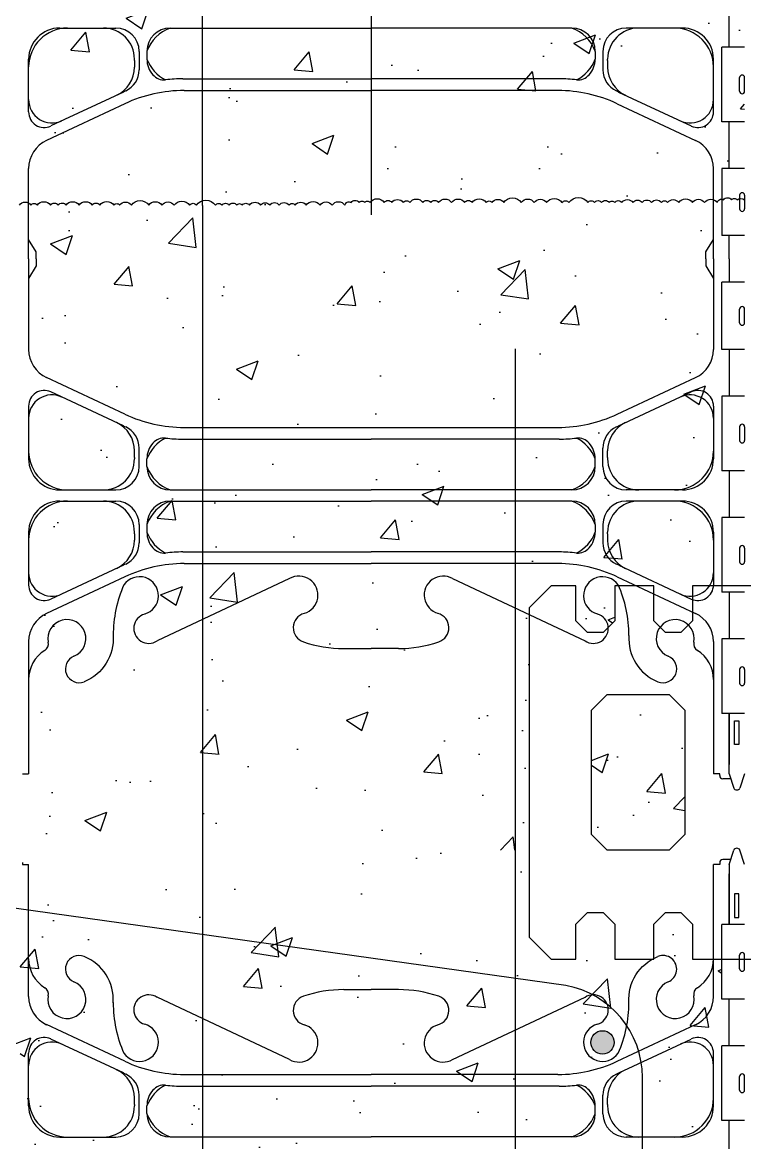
# Model space of a CAD drawing. Header units: inches. Extents: x 95 to 199, y -75 to 14.
# Drawn here: x 167.09 to 178.69, y -28.54 to -10.54 of the extents above; entities that cross this region are included whole.
import ezdxf

# ---------------------------------------------------------------- set-up
doc = ezdxf.new("R2010")
doc.units = ezdxf.units.IN
doc.header["$LTSCALE"] = 0.5
doc.header["$MEASUREMENT"] = 0
for name, color, linetype in [('HATCH', 12, 'Continuous'), ('line25', 2, 'Continuous'), ('LINE3', 3, 'Continuous'), ('Web_Edge', 9, 'Continuous')]:
    doc.layers.add(name, color=color, linetype=linetype)
pattern_1 = [(50, (16.4814, -17.3), (3.5863, -0.31376), [0.375, -4.125]), (355, (16.4814, -17.3), (-0.69376, 3.76096), [0.3, -3.3]), (100.4514, (16.7803, -17.326), (2.89255, 3.4472), [0.3187, -3.50571]), (46.1842, (16.4814, -16.3), (5.3362, -0.8276), [0.5625, -6.1875]), (96.6356, (16.926, -16.369), (4.67331, 4.87059), [0.47805, -5.25856]), (351.1842, (16.4814, -16.3), (4.67331, 4.8706), [0.45, -4.95]), (21, (16.9814, -16.55), (2.984535, -2.013094), [0.375, -4.125]), (326, (16.9814, -16.55), (1.21658, 3.62575), [0.3, -3.3]), (71.4514, (17.23, -16.7176), (4.20111, 1.61265), [0.3187, -3.50571]), (37.5, (16.4814, -17.2999), (0.060799, 1.664469), [0, -3.26, 0, -3.35, 0, -3.3125]), (7.5, (16.4814, -17.2999), (1.315348, 1.972059), [0, -1.91, 0, -3.185, 0, -1.2625]), (327.5, (15.3664, -17.2999), (2.669112, -0.112774), [0, -1.25, 0, -3.9, 0, -5.175]), (317.5, (14.8664, -17.2999), (2.91593, 0.500525), [0, -1.625, 0, -2.59, 0, -3.675])]
pattern_2 = [(50, (18.7835, -10.7414), (3.5863, -0.31376), [0.375, -4.125]), (355, (18.7835, -10.7414), (-0.69376, 3.76096), [0.3, -3.3]), (100.4514, (19.0824, -10.7676), (2.89255, 3.4472), [0.3187, -3.50571]), (46.1842, (18.7835, -9.7414), (5.3362, -0.8276), [0.5625, -6.1875]), (96.6356, (19.228, -9.8104), (4.67331, 4.87059), [0.47805, -5.25856]), (351.1842, (18.7835, -9.7414), (4.67331, 4.8706), [0.45, -4.95]), (21, (19.2835, -9.9914), (2.984535, -2.013094), [0.375, -4.125]), (326, (19.2835, -9.9914), (1.21658, 3.62575), [0.3, -3.3]), (71.4514, (19.5322, -10.1592), (4.20111, 1.61265), [0.3187, -3.50571]), (37.5, (18.7835, -10.7414), (0.060799, 1.664469), [0, -3.26, 0, -3.35, 0, -3.3125]), (7.5, (18.7835, -10.7414), (1.315348, 1.972059), [0, -1.91, 0, -3.185, 0, -1.2625]), (327.5, (17.6685, -10.7414), (2.669112, -0.112774), [0, -1.25, 0, -3.9, 0, -5.175]), (317.5, (17.1685, -10.7414), (2.91593, 0.500525), [0, -1.625, 0, -2.59, 0, -3.675])]

msp = doc.modelspace()

# ---------------------------------------------------------------- hatches: boundary and pattern name
at = {"layer": 'HATCH'}
h = msp.add_hatch(dxfattribs=at)
h.set_pattern_fill('AR-CONC', color=256, scale=0.5, style=0)
edge = h.paths.add_edge_path()
edge.add_line((178.688, 12.662), (171.614, 12.662))
edge.add_line((171.614, 12.662), (170.614, 11.662))
edge.add_line((170.614, 11.662), (170.614, 12.662))
edge.add_line((170.614, 12.662), (170.614, 13.662))
edge.add_line((170.614, 13.662), (169.614, 12.662))
edge.add_line((169.614, 12.662), (166.688, 12.662))
edge.add_line((166.688, 12.662), (166.688, -5.338))
edge.add_line((166.688, -5.338), (166.688, -13.472))
edge.add_spline(control_points=[(166.688, -13.472), (166.813, -13.537), (167.011, -13.638), (167.268, -13.352), (167.62, -13.646), (167.988, -13.374), (168.241, -13.646), (168.5, -13.452), (168.748, -13.663), (168.947, -13.523), (169.129, -13.507), (169.218, -13.63), (169.356, -13.668), (169.459, -13.543), (169.587, -13.494), (169.705, -13.458), (169.766, -13.482), (169.8, -13.525), (169.816, -13.58), (169.887, -13.606), (169.983, -13.63), (170.133, -13.638), (170.256, -13.563), (170.365, -13.555), (170.434, -13.543), (170.515, -13.559), (170.611, -13.605), (170.696, -13.643), (170.787, -13.649), (170.821, -13.558), (170.924, -13.541), (170.991, -13.48), (171.071, -13.488), (171.161, -13.485), (171.265, -13.489), (171.346, -13.527), (171.463, -13.59), (171.628, -13.604), (171.781, -13.536), (171.913, -13.461), (172.05, -13.443), (172.174, -13.437), (172.264, -13.464), (172.316, -13.55), (172.424, -13.616), (172.549, -13.661), (172.645, -13.633), (172.688, -13.621)], knot_values=[0, 0, 0, 0, 0.36882, 0.580962, 0.956064, 1.413946, 1.635694, 1.852394, 2.204033, 2.360582, 2.542219, 2.677797, 2.79395, 2.907785, 3.117226, 3.20968, 3.262351, 3.303115, 3.370216, 3.421138, 3.515057, 3.674522, 3.85319, 3.927977, 3.999794, 4.060692, 4.173001, 4.317056, 4.339836, 4.436406, 4.53825, 4.640095, 4.685656, 4.773056, 4.912503, 4.988734, 5.039656, 5.313971, 5.43662, 5.538465, 5.77077, 5.839112, 5.911139, 6.039898, 6.121993, 6.287819, 6.41746, 6.41746, 6.41746, 6.41746], degree=3, periodic=0)
edge.add_spline(control_points=[(172.688, -13.621), (172.73, -13.633), (172.827, -13.661), (172.952, -13.616), (173.06, -13.55), (173.111, -13.464), (173.201, -13.437), (173.325, -13.443), (173.462, -13.461), (173.595, -13.536), (173.748, -13.604), (173.912, -13.59), (174.03, -13.527), (174.111, -13.489), (174.215, -13.485), (174.304, -13.488), (174.385, -13.48), (174.452, -13.541), (174.555, -13.558), (174.588, -13.649), (174.648, -13.645), (174.672, -13.64), (174.688, -13.635)], knot_values=[4.266465, 4.266465, 4.266465, 4.266465, 4.396107, 4.561933, 4.644027, 4.772786, 4.844813, 4.913156, 5.14546, 5.247305, 5.369955, 5.644269, 5.695191, 5.771422, 5.91087, 5.998269, 6.043831, 6.145675, 6.24752, 6.344089, 6.36687, 6.41746, 6.41746, 6.41746, 6.41746], degree=3, periodic=0)
edge.add_spline(control_points=[(174.688, -13.635), (174.704, -13.64), (174.728, -13.645), (174.787, -13.649), (174.821, -13.558), (174.924, -13.541), (174.991, -13.48), (175.071, -13.488), (175.161, -13.485), (175.265, -13.489), (175.346, -13.527), (175.463, -13.59), (175.628, -13.604), (175.781, -13.536), (175.913, -13.461), (176.05, -13.443), (176.174, -13.437), (176.264, -13.464), (176.316, -13.55), (176.424, -13.616), (176.549, -13.661), (176.645, -13.633), (176.688, -13.621)], knot_values=[4.266465, 4.266465, 4.266465, 4.266465, 4.317056, 4.339836, 4.436406, 4.53825, 4.640095, 4.685656, 4.773056, 4.912503, 4.988734, 5.039656, 5.313971, 5.43662, 5.538465, 5.77077, 5.839112, 5.911139, 6.039898, 6.121993, 6.287819, 6.41746, 6.41746, 6.41746, 6.41746], degree=3, periodic=0)
edge.add_spline(control_points=[(176.688, -13.621), (176.73, -13.633), (176.827, -13.661), (176.952, -13.616), (177.06, -13.55), (177.111, -13.464), (177.201, -13.437), (177.325, -13.443), (177.462, -13.461), (177.595, -13.536), (177.748, -13.604), (177.912, -13.59), (178.03, -13.527), (178.111, -13.489), (178.215, -13.485), (178.304, -13.488), (178.385, -13.48), (178.452, -13.541), (178.555, -13.558), (178.588, -13.649), (178.648, -13.645), (178.672, -13.64), (178.688, -13.635)], knot_values=[4.266465, 4.266465, 4.266465, 4.266465, 4.396107, 4.561933, 4.644027, 4.772786, 4.844813, 4.913156, 5.14546, 5.247305, 5.369955, 5.644269, 5.695191, 5.771422, 5.91087, 5.998269, 6.043831, 6.145675, 6.24752, 6.344089, 6.36687, 6.41746, 6.41746, 6.41746, 6.41746], degree=3, periodic=0)
edge.add_line((178.688, -13.635), (178.688, -5.338))
edge.add_line((178.688, -5.338), (178.688, 12.662))
h = msp.add_hatch(dxfattribs=at)
h.set_pattern_fill('AR-CONC', color=256, scale=0.5, style=0)
edge = h.paths.add_edge_path()
edge.add_line((178.323, -26.983), (178.688, -26.983))
edge.add_line((178.688, -26.983), (178.688, -26.233))
edge.add_line((178.688, -26.233), (178.323, -26.233))
edge.add_line((178.323, -26.233), (178.323, -25.588))
edge.add_line((178.323, -25.588), (177.853, -25.588))
edge.add_line((177.853, -25.588), (177.853, -25.025))
edge.add_line((177.853, -25.025), (177.665, -24.838))
edge.add_line((177.665, -24.838), (177.415, -24.838))
edge.add_line((177.415, -24.838), (177.228, -25.025))
edge.add_line((177.228, -25.025), (177.228, -25.588))
edge.add_line((177.228, -25.588), (176.603, -25.588))
edge.add_line((176.603, -25.588), (176.603, -25.025))
edge.add_line((176.603, -25.025), (176.415, -24.838))
edge.add_line((176.415, -24.838), (176.165, -24.838))
edge.add_line((176.165, -24.838), (175.978, -25.025))
edge.add_line((175.978, -25.025), (175.978, -25.588))
edge.add_line((175.978, -25.588), (175.581, -25.588))
edge.add_line((175.581, -25.588), (175.228, -25.234))
edge.add_line((175.228, -25.234), (175.228, -19.941))
edge.add_line((175.228, -19.941), (175.581, -19.588))
edge.add_line((175.581, -19.588), (175.978, -19.588))
edge.add_line((175.978, -19.588), (175.978, -20.15))
edge.add_line((175.978, -20.15), (176.165, -20.338))
edge.add_line((176.165, -20.338), (176.415, -20.338))
edge.add_line((176.415, -20.338), (176.603, -20.15))
edge.add_line((176.603, -20.15), (176.603, -19.588))
edge.add_line((176.603, -19.588), (177.228, -19.588))
edge.add_line((177.228, -19.588), (177.228, -20.15))
edge.add_line((177.228, -20.15), (177.415, -20.338))
edge.add_line((177.415, -20.338), (177.665, -20.338))
edge.add_line((177.665, -20.338), (177.853, -20.15))
edge.add_line((177.853, -20.15), (177.853, -19.588))
edge.add_line((177.853, -19.588), (178.323, -19.588))
edge.add_line((178.323, -19.588), (178.323, -18.493))
edge.add_line((178.323, -18.493), (178.688, -18.493))
edge.add_line((178.688, -18.493), (178.688, -17.743))
edge.add_line((178.688, -17.743), (178.323, -17.743))
edge.add_line((178.323, -17.743), (178.323, -16.543))
edge.add_line((178.323, -16.543), (178.688, -16.543))
edge.add_line((178.688, -16.543), (178.688, -15.793))
edge.add_line((178.688, -15.793), (178.323, -15.793))
edge.add_line((178.323, -15.793), (178.323, -14.713))
edge.add_line((178.323, -14.713), (178.688, -14.713))
edge.add_line((178.688, -14.713), (178.688, -13.963))
edge.add_line((178.688, -13.963), (178.323, -13.963))
edge.add_line((178.323, -13.963), (178.323, -13.486))
edge.add_spline(control_points=[(178.323, -13.486), (178.322, -13.486), (178.291, -13.488), (178.215, -13.485), (178.111, -13.489), (178.03, -13.527), (177.912, -13.59), (177.748, -13.604), (177.595, -13.536), (177.462, -13.461), (177.325, -13.443), (177.201, -13.437), (177.111, -13.464), (177.06, -13.55), (176.952, -13.616), (176.827, -13.661), (176.73, -13.633), (176.688, -13.621)], knot_values=[4.681642, 4.681642, 4.681642, 4.681642, 4.685656, 4.773056, 4.912503, 4.988734, 5.039656, 5.313971, 5.43662, 5.538465, 5.77077, 5.839112, 5.911139, 6.039898, 6.121993, 6.287819, 6.41746, 6.41746, 6.41746, 6.41746], degree=3, periodic=0)
edge.add_spline(control_points=[(176.688, -13.621), (176.645, -13.633), (176.549, -13.661), (176.424, -13.616), (176.316, -13.55), (176.264, -13.464), (176.174, -13.437), (176.05, -13.443), (175.913, -13.461), (175.781, -13.536), (175.628, -13.604), (175.463, -13.59), (175.346, -13.527), (175.265, -13.489), (175.161, -13.485), (175.071, -13.488), (174.991, -13.48), (174.924, -13.541), (174.821, -13.558), (174.787, -13.649), (174.728, -13.645), (174.704, -13.64), (174.688, -13.635)], knot_values=[4.266465, 4.266465, 4.266465, 4.266465, 4.396107, 4.561933, 4.644027, 4.772786, 4.844813, 4.913156, 5.14546, 5.247305, 5.369955, 5.644269, 5.695191, 5.771422, 5.91087, 5.998269, 6.043831, 6.145675, 6.24752, 6.344089, 6.36687, 6.41746, 6.41746, 6.41746, 6.41746], degree=3, periodic=0)
edge.add_spline(control_points=[(174.688, -13.635), (174.672, -13.64), (174.648, -13.645), (174.588, -13.649), (174.555, -13.558), (174.452, -13.541), (174.385, -13.48), (174.304, -13.488), (174.215, -13.485), (174.111, -13.489), (174.03, -13.527), (173.912, -13.59), (173.748, -13.604), (173.595, -13.536), (173.462, -13.461), (173.325, -13.443), (173.201, -13.437), (173.111, -13.464), (173.06, -13.55), (172.952, -13.616), (172.827, -13.661), (172.73, -13.633), (172.688, -13.621)], knot_values=[4.266465, 4.266465, 4.266465, 4.266465, 4.317056, 4.339836, 4.436406, 4.53825, 4.640095, 4.685656, 4.773056, 4.912503, 4.988734, 5.039656, 5.313971, 5.43662, 5.538465, 5.77077, 5.839112, 5.911139, 6.039898, 6.121993, 6.287819, 6.41746, 6.41746, 6.41746, 6.41746], degree=3, periodic=0)
edge.add_spline(control_points=[(172.688, -13.621), (172.645, -13.633), (172.549, -13.661), (172.424, -13.616), (172.316, -13.55), (172.264, -13.464), (172.174, -13.437), (172.05, -13.443), (171.913, -13.461), (171.781, -13.536), (171.628, -13.604), (171.463, -13.59), (171.346, -13.527), (171.265, -13.489), (171.161, -13.485), (171.071, -13.488), (170.991, -13.48), (170.924, -13.541), (170.821, -13.558), (170.787, -13.649), (170.696, -13.643), (170.611, -13.605), (170.515, -13.559), (170.434, -13.543), (170.365, -13.555), (170.256, -13.563), (170.133, -13.638), (169.983, -13.63), (169.887, -13.606), (169.816, -13.58), (169.8, -13.525), (169.766, -13.482), (169.705, -13.458), (169.587, -13.494), (169.459, -13.543), (169.356, -13.668), (169.218, -13.63), (169.129, -13.507), (168.947, -13.523), (168.748, -13.663), (168.5, -13.452), (168.241, -13.646), (167.988, -13.374), (167.62, -13.646), (167.27, -13.353), (167.113, -13.524), (167.053, -13.552)], knot_values=[0.374882, 0.374882, 0.374882, 0.374882, 0.504524, 0.67035, 0.752445, 0.881203, 0.953231, 1.021573, 1.253878, 1.355722, 1.478372, 1.752687, 1.803609, 1.87984, 2.019287, 2.106686, 2.152248, 2.254093, 2.355937, 2.452506, 2.475287, 2.619342, 2.731651, 2.792549, 2.864366, 2.939153, 3.11782, 3.277286, 3.371204, 3.422127, 3.489228, 3.529992, 3.582663, 3.675117, 3.884558, 3.998393, 4.114545, 4.250123, 4.43176, 4.58831, 4.939949, 5.156649, 5.378397, 5.836278, 6.211381, 6.41746, 6.41746, 6.41746, 6.41746], degree=3, periodic=0)
edge.add_line((167.053, -13.552), (167.053, -13.963))
edge.add_line((167.053, -13.963), (166.688, -13.963))
edge.add_line((166.688, -13.963), (166.688, -14.713))
edge.add_line((166.688, -14.713), (167.053, -14.713))
edge.add_line((167.053, -14.713), (167.053, -15.793))
edge.add_line((167.053, -15.793), (166.688, -15.793))
edge.add_line((166.688, -15.793), (166.688, -16.543))
edge.add_line((166.688, -16.543), (167.053, -16.543))
edge.add_line((167.053, -16.543), (167.053, -17.743))
edge.add_line((167.053, -17.743), (166.688, -17.743))
edge.add_line((166.688, -17.743), (166.688, -18.493))
edge.add_line((166.688, -18.493), (167.053, -18.493))
edge.add_line((167.053, -18.493), (167.053, -19.693))
edge.add_line((167.053, -19.693), (166.688, -19.693))
edge.add_line((166.688, -19.693), (166.688, -20.443))
edge.add_line((166.688, -20.443), (167.053, -20.443))
edge.add_line((167.053, -20.443), (167.053, -21.643))
edge.add_line((167.053, -21.643), (166.688, -21.643))
edge.add_line((166.688, -21.643), (166.688, -23.338))
edge.add_line((166.688, -23.338), (166.688, -25.033))
edge.add_line((166.688, -25.033), (167.053, -25.033))
edge.add_line((167.053, -25.033), (167.053, -26.233))
edge.add_line((167.053, -26.233), (166.688, -26.233))
edge.add_line((166.688, -26.233), (166.688, -26.983))
edge.add_line((166.688, -26.983), (167.053, -26.983))
edge.add_line((167.053, -26.983), (167.053, -28.183))
edge.add_line((167.053, -28.183), (166.688, -28.183))
edge.add_line((166.688, -28.183), (166.688, -28.933))
edge.add_line((166.688, -28.933), (167.053, -28.933))
edge.add_line((167.053, -28.933), (167.053, -30.133))
edge.add_line((167.053, -30.133), (166.688, -30.133))
edge.add_line((166.688, -30.133), (166.688, -30.883))
edge.add_line((166.688, -30.883), (167.053, -30.883))
edge.add_line((167.053, -30.883), (167.053, -31.963))
edge.add_line((167.053, -31.963), (166.688, -31.963))
edge.add_line((166.688, -31.963), (166.688, -32.713))
edge.add_line((166.688, -32.713), (167.053, -32.713))
edge.add_line((167.053, -32.713), (167.053, -33.793))
edge.add_line((167.053, -33.793), (166.688, -33.793))
edge.add_line((166.688, -33.793), (166.688, -34.543))
edge.add_line((166.688, -34.543), (167.053, -34.543))
edge.add_line((167.053, -34.543), (167.053, -35.743))
edge.add_line((167.053, -35.743), (166.688, -35.743))
edge.add_line((166.688, -35.743), (166.688, -36.493))
edge.add_line((166.688, -36.493), (167.053, -36.493))
edge.add_line((167.053, -36.493), (167.053, -37.693))
edge.add_line((167.053, -37.693), (166.688, -37.693))
edge.add_line((166.688, -37.693), (166.688, -38.088))
edge.add_line((166.688, -38.088), (166.688, -38.443))
edge.add_line((166.688, -38.443), (167.053, -38.443))
edge.add_line((167.053, -38.443), (167.053, -39.643))
edge.add_line((167.053, -39.643), (166.688, -39.643))
edge.add_line((166.688, -39.643), (166.688, -41.338))
edge.add_line((166.688, -41.338), (171.972, -41.338))
edge.add_line((171.972, -41.338), (172.972, -40.338))
edge.add_line((172.972, -40.338), (172.972, -41.338))
edge.add_line((172.972, -41.338), (172.972, -42.338))
edge.add_line((172.972, -42.338), (173.972, -41.338))
edge.add_line((173.972, -41.338), (178.688, -41.338))
edge.add_line((178.688, -41.338), (178.688, -39.643))
edge.add_line((178.688, -39.643), (178.323, -39.643))
edge.add_line((178.323, -39.643), (178.323, -38.443))
edge.add_line((178.323, -38.443), (178.688, -38.443))
edge.add_line((178.688, -38.443), (178.688, -37.693))
edge.add_line((178.688, -37.693), (178.323, -37.693))
edge.add_line((178.323, -37.693), (178.323, -36.493))
edge.add_line((178.323, -36.493), (178.688, -36.493))
edge.add_line((178.688, -36.493), (178.688, -35.743))
edge.add_line((178.688, -35.743), (178.323, -35.743))
edge.add_line((178.323, -35.743), (178.323, -34.543))
edge.add_line((178.323, -34.543), (178.688, -34.543))
edge.add_line((178.688, -34.543), (178.688, -33.793))
edge.add_line((178.688, -33.793), (178.323, -33.793))
edge.add_line((178.323, -33.793), (178.323, -32.713))
edge.add_line((178.323, -32.713), (178.688, -32.713))
edge.add_line((178.688, -32.713), (178.688, -31.963))
edge.add_line((178.688, -31.963), (178.323, -31.963))
edge.add_line((178.323, -31.963), (178.323, -30.883))
edge.add_line((178.323, -30.883), (178.688, -30.883))
edge.add_line((178.688, -30.883), (178.688, -30.133))
edge.add_line((178.688, -30.133), (178.323, -30.133))
edge.add_line((178.323, -30.133), (178.323, -28.933))
edge.add_line((178.323, -28.933), (178.688, -28.933))
edge.add_line((178.688, -28.933), (178.688, -28.183))
edge.add_line((178.688, -28.183), (178.323, -28.183))
edge.add_line((178.323, -28.183), (178.323, -26.983))
h = msp.add_hatch(dxfattribs=at)
h.set_pattern_fill('AR-CONC', color=256, scale=0.5, style=0)
h.set_pattern_definition(pattern_1)
h.paths.add_polyline_path([(174.99, -21.338), (174.478, -21.338), (174.228, -21.588), (174.228, -23.588), (174.478, -23.838), (174.99, -23.838)], flags=17)
h = msp.add_hatch(dxfattribs=at)
h.set_pattern_fill('AR-CONC', color=256, scale=0.5, style=0)
h.set_pattern_definition(pattern_1)
h.paths.add_polyline_path([(175.728, -21.588), (175.478, -21.338), (174.99, -21.338), (174.99, -23.838), (175.478, -23.838), (175.728, -23.588)], flags=17)
h = msp.add_hatch(dxfattribs=at)
h.set_pattern_fill('AR-CONC', color=256, scale=0.5, style=0)
h.set_pattern_definition(pattern_2)
h.paths.add_polyline_path([(177.005, -21.338), (176.478, -21.338), (176.228, -21.588), (176.228, -23.588), (176.478, -23.838), (177.005, -23.838)], flags=17)
h = msp.add_hatch(dxfattribs=at)
h.set_pattern_fill('AR-CONC', color=256, scale=0.5, style=0)
h.paths.add_polyline_path([(177.728, -21.588), (177.478, -21.338), (176.478, -21.338), (176.228, -21.588), (176.228, -23.588), (176.478, -23.838), (177.478, -23.838), (177.728, -23.588)], flags=17)
h = msp.add_hatch(dxfattribs=at)
h.set_pattern_fill('AR-CONC', color=256, scale=0.5, style=0)
h.set_pattern_definition(pattern_2)
h.paths.add_polyline_path([(177.728, -21.588), (177.478, -21.338), (177.005, -21.338), (177.005, -23.838), (177.478, -23.838), (177.728, -23.588)], flags=17)
at = {"layer": 'LINE3'}
msp.add_hatch(color=256, dxfattribs=at).paths.add_polyline_path([(176.594, -26.926, 1), (176.219, -26.926, 1)])

# ---------------------------------------------------------------- linework, layer by layer
at = {"layer": 'HATCH'}
for points in [[(167.039, -13.472, -0.520567), (167.223, -13.472, -0.520567), (167.328, -13.472, -0.520567), (167.538, -13.472, -0.520567), (167.664, -13.472, -0.520567), (167.79, -13.472, -0.520567), (167.999, -13.472, -0.520567), (168.209, -13.472, -0.520567), (168.33, -13.472, -0.520567), (168.556, -13.472, -0.520567), (168.65, -13.472, -0.520567), (168.839, -13.472, -0.520567), (169.117, -13.472, -0.520567), (169.327, -13.472, -0.520567), (169.526, -13.472, -0.520567), (169.773, -13.472, -0.520567), (169.883, -13.472, -0.520567), (170.189, -13.472, -0.520567), (170.294, -13.472, -0.520567), (170.41, -13.472, -0.520567), (170.53, -13.472, -0.520567), (170.619, -13.472, -0.520567), (170.735, -13.472, -0.520567), (170.913, -13.472, -0.520567), (171.06, -13.472, -0.520567), (171.212, -13.472, -0.520567), (171.37, -13.472, -0.520567), (171.469, -13.472, -0.520567), (171.648, -13.472, -0.520567), (171.868, -13.472, -0.520567), (172.062, -13.472, -0.520567), (172.267, -13.472, -0.520567), (172.366, -13.43, -0.520567), (172.498, -13.43, -0.520567), (172.587, -13.43, -0.520567), (172.67, -13.43)], [(172.67, -13.43, -0.520567), (172.901, -13.43, -0.520567), (173.021, -13.43, -0.520567), (173.205, -13.43, -0.520567), (173.31, -13.43, -0.520567), (173.52, -13.43, -0.520567), (173.646, -13.43, -0.520567), (173.772, -13.43, -0.520567), (173.981, -13.43, -0.520567), (174.191, -13.43, -0.520567), (174.312, -13.43, -0.520567), (174.538, -13.43, -0.520567), (174.632, -13.43, -0.520567), (174.821, -13.43, -0.520567), (175.099, -13.43, -0.520567), (175.309, -13.43, -0.520567), (175.508, -13.43, -0.520567), (175.755, -13.43, -0.520567), (175.865, -13.43, -0.520567), (176.171, -13.43, -0.520567), (176.276, -13.43, -0.520567), (176.391, -13.43, -0.520567), (176.512, -13.43, -0.520567), (176.601, -13.43, -0.520567), (176.717, -13.43, -0.520567), (176.895, -13.43, -0.520567), (177.042, -13.43, -0.520567), (177.194, -13.43, -0.520567), (177.352, -13.43, -0.520567), (177.451, -13.43, -0.520567), (177.63, -13.43, -0.520567), (177.85, -13.43, -0.520567), (178.044, -13.43, -0.520567), (178.249, -13.43, -0.520567), (178.348, -13.388, -0.520567), (178.48, -13.388, -0.520567), (178.569, -13.388, -0.394349), (178.688, -13.388)]]:
    msp.add_lwpolyline(points, format="xyb", dxfattribs=at)
at = {"layer": 'line25'}
for p, q in [((178.688, -10.933), (178.323, -10.933)), ((178.323, -12.133), (178.323, -10.933)), ((178.608, -11.643), (178.608, -11.423)), ((178.648, -11.383), (178.648, -11.383)), ((178.688, -11.643), (178.688, -11.423)), ((178.688, -11.478), (178.688, -11.478)), ((178.648, -11.683), (178.648, -11.683)), ((178.688, -11.588), (178.688, -11.588)), ((178.688, -12.133), (178.323, -12.133)), ((178.688, -12.883), (178.323, -12.883)), ((178.323, -12.883), (178.323, -13.963)), ((178.608, -13.313), (178.608, -13.533)), ((178.648, -13.273), (178.648, -13.273)), ((178.688, -13.313), (178.688, -13.533)), ((178.688, -13.368), (178.688, -13.368)), ((178.688, -13.478), (178.688, -13.478)), ((178.648, -13.573), (178.648, -13.573)), ((178.688, -13.963), (178.323, -13.963)), ((178.688, -14.713), (178.323, -14.713)), ((178.323, -15.793), (178.323, -14.713)), ((178.648, -15.103), (178.648, -15.103)), ((178.608, -15.363), (178.608, -15.143)), ((178.688, -15.363), (178.688, -15.143)), ((178.688, -15.198), (178.688, -15.198)), ((178.648, -15.403), (178.648, -15.403)), ((178.688, -15.308), (178.688, -15.308)), ((178.688, -15.793), (178.323, -15.793)), ((178.688, -16.543), (178.323, -16.543)), ((178.323, -16.543), (178.323, -17.743)), ((178.608, -17.033), (178.608, -17.253)), ((178.648, -16.993), (178.648, -16.993)), ((178.688, -17.033), (178.688, -17.253)), ((178.688, -17.088), (178.688, -17.088)), ((178.688, -17.198), (178.688, -17.198)), ((178.648, -17.293), (178.648, -17.293)), ((178.688, -17.743), (178.323, -17.743)), ((178.688, -18.493), (178.323, -18.493)), ((178.323, -18.493), (178.323, -19.693)), ((178.608, -18.983), (178.608, -19.203)), ((178.688, -18.983), (178.688, -19.203)), ((178.688, -19.038), (178.688, -19.038)), ((178.648, -19.243), (178.648, -19.243)), ((178.688, -19.148), (178.688, -19.148)), ((178.688, -19.693), (178.323, -19.693)), ((178.688, -20.443), (178.323, -20.443)), ((178.323, -20.443), (178.323, -21.643)), ((178.608, -20.933), (178.608, -21.153)), ((178.648, -20.893), (178.648, -20.893)), ((178.688, -20.933), (178.688, -21.153)), ((178.688, -20.988), (178.688, -20.988)), ((178.648, -21.193), (178.648, -21.193)), ((178.688, -21.098), (178.688, -21.098)), ((178.688, -21.643), (178.323, -21.643)), ((178.688, -25.033), (178.323, -25.033)), ((178.323, -26.233), (178.323, -25.033)), ((178.608, -25.743), (178.608, -25.523)), ((178.648, -25.483), (178.648, -25.483)), ((178.688, -25.743), (178.688, -25.523)), ((178.688, -25.578), (178.688, -25.578)), ((178.688, -25.688), (178.688, -25.688)), ((178.648, -25.783), (178.648, -25.783)), ((178.688, -26.233), (178.323, -26.233)), ((178.688, -26.983), (178.323, -26.983)), ((178.323, -28.183), (178.323, -26.983)), ((178.608, -27.693), (178.608, -27.473)), ((178.648, -27.433), (178.648, -27.433)), ((178.688, -27.693), (178.688, -27.473)), ((178.688, -27.528), (178.688, -27.528)), ((178.688, -27.638), (178.688, -27.638)), ((178.688, -28.183), (178.323, -28.183))]:
    msp.add_line(p, q, dxfattribs=at)
msp.add_lwpolyline([(183.999, -19.588), (177.853, -19.588), (177.853, -20.15), (177.665, -20.338), (177.415, -20.338), (177.228, -20.15), (177.228, -19.588), (176.603, -19.588), (176.603, -20.15), (176.415, -20.338), (176.165, -20.338), (175.978, -20.15), (175.978, -19.588), (175.581, -19.588), (175.228, -19.941), (175.228, -25.234), (175.581, -25.588), (175.978, -25.588), (175.978, -25.025), (176.165, -24.838), (176.415, -24.838), (176.603, -25.025), (176.603, -25.588), (177.228, -25.588), (177.228, -25.025), (177.415, -24.838), (177.665, -24.838), (177.853, -25.025), (177.853, -25.588), (183.999, -25.588)], dxfattribs=at)
msp.add_lwpolyline([(176.478, -23.838), (176.228, -23.588), (176.228, -21.588), (176.478, -21.338), (177.478, -21.338), (177.728, -21.588), (177.728, -23.588), (177.478, -23.838)], close=True, dxfattribs=at)
for centre, start, end in [((178.648, -11.423), 90, 180), ((178.648, -11.423), 0, 90), ((178.648, -11.643), 180, 270), ((178.648, -11.643), 270, 0), ((178.648, -13.313), 90, 180), ((178.648, -13.313), 360, 90), ((178.648, -13.533), 180, 270), ((178.648, -13.533), 270, 0), ((178.648, -15.143), 90, 180), ((178.648, -15.143), 0, 90), ((178.648, -15.363), 180, 270), ((178.648, -15.363), 270, 0), ((178.648, -17.033), 90, 180), ((178.648, -17.033), 360, 90), ((178.648, -17.253), 180, 270), ((178.648, -17.253), 270, 0), ((178.648, -18.983), 90, 180), ((178.648, -18.983), 360, 90), ((178.648, -19.203), 180, 270), ((178.648, -19.203), 270, 0), ((178.648, -20.933), 90, 180), ((178.648, -20.933), 360, 90), ((178.648, -21.153), 180, 270), ((178.648, -21.153), 270, 0), ((178.648, -25.523), 90, 180), ((178.648, -25.523), 0, 90), ((178.648, -25.743), 180, 270), ((178.648, -25.743), 270, 0), ((178.648, -27.473), 90, 180), ((178.648, -27.473), 0, 90), ((178.648, -27.693), 180, 270), ((178.648, -27.693), 270, 0)]:
    msp.add_arc(centre, 0.04, start, end, dxfattribs=at)
at = {"layer": 'LINE3'}
for p, q in [((172.688, 12.651), (172.688, -13.631)), ((169.979, -13.477), (169.979, 6.931)), ((169.979, -13.477), (169.979, -33.886)), ((175.005, -15.784), (175.005, -41.338)), ((175.818, -26.012), (162.295, -24.115)), ((177.047, -33.798), (177.047, -27.488))]:
    msp.add_line(p, q, dxfattribs=at)
msp.add_circle((176.406, -26.926), 0.188, dxfattribs=at)
msp.add_arc((175.547, -27.488), 1.5, 360, 79.5785, dxfattribs=at)
at = {"layer": 'Web_Edge'}
for p, q in [((167.688, -10.627), (168.588, -10.627)), ((169.463, -10.627), (172.688, -10.627)), ((175.913, -10.627), (172.688, -10.627)), ((177.688, -10.627), (176.788, -10.627)), ((167.188, -11.975), (167.188, -11.127)), ((168.888, -11.15), (168.888, -11.127)), ((168.888, -11.15), (168.888, -11.254)), ((168.963, -11.002), (168.963, -11.299)), ((169.088, -11.002), (169.088, -11.115)), ((169.088, -11.002), (169.088, -11.127)), ((176.288, -11.002), (176.288, -11.127)), ((176.288, -11.002), (176.288, -11.115)), ((176.413, -11.002), (176.413, -11.299)), ((176.488, -11.15), (176.488, -11.127)), ((176.488, -11.15), (176.488, -11.254)), ((178.188, -11.975), (178.188, -11.127)), ((169.665, -11.443), (172.688, -11.443)), ((175.711, -11.443), (172.688, -11.443)), ((168.711, -11.655), (167.544, -12.201)), ((169.688, -11.631), (172.688, -11.631)), ((175.688, -11.631), (172.688, -11.631)), ((176.665, -11.655), (177.832, -12.201)), ((168.734, -11.843), (167.476, -12.432)), ((176.642, -11.843), (177.9, -12.432)), ((167.188, -14.338), (167.188, -12.885)), ((178.188, -14.338), (178.188, -12.885)), ((167.308, -14.225), (167.188, -14.025)), ((167.308, -14.225), (167.188, -14.025)), ((178.068, -14.225), (178.188, -14.025)), ((178.068, -14.225), (178.188, -14.025)), ((167.188, -14.338), (167.188, -15.791)), ((167.308, -14.338), (167.308, -14.225)), ((167.308, -14.338), (167.308, -14.225)), ((167.308, -14.338), (167.308, -14.45)), ((167.308, -14.338), (167.308, -14.45)), ((178.068, -14.338), (178.068, -14.225)), ((178.068, -14.338), (178.068, -14.225)), ((178.068, -14.338), (178.068, -14.45)), ((178.068, -14.338), (178.068, -14.45)), ((178.188, -14.338), (178.188, -15.791)), ((167.308, -14.45), (167.188, -14.65)), ((167.308, -14.45), (167.188, -14.65)), ((178.068, -14.45), (178.188, -14.65)), ((178.068, -14.45), (178.188, -14.65)), ((168.734, -16.833), (167.476, -16.244)), ((176.642, -16.833), (177.9, -16.244)), ((168.711, -17.021), (167.544, -16.474)), ((176.665, -17.021), (177.832, -16.474)), ((167.188, -16.701), (167.188, -17.549)), ((178.188, -16.701), (178.188, -17.549)), ((169.664, -17.233), (172.688, -17.233)), ((175.712, -17.233), (172.688, -17.233)), ((168.888, -17.526), (168.888, -17.421)), ((168.963, -17.674), (168.963, -17.377)), ((176.413, -17.674), (176.413, -17.377)), ((176.488, -17.526), (176.488, -17.421)), ((168.888, -17.526), (168.888, -17.549)), ((169.088, -17.674), (169.088, -17.549)), ((176.288, -17.674), (176.288, -17.549)), ((176.488, -17.526), (176.488, -17.549)), ((167.688, -18.049), (168.588, -18.049)), ((169.463, -18.049), (172.688, -18.049)), ((175.913, -18.049), (172.688, -18.049)), ((177.688, -18.049), (176.788, -18.049)), ((167.688, -18.229), (168.588, -18.229)), ((169.463, -18.229), (172.688, -18.229)), ((175.913, -18.229), (172.688, -18.229)), ((177.688, -18.229), (176.788, -18.229)), ((168.963, -18.604), (168.963, -18.901)), ((169.088, -18.604), (169.088, -18.73)), ((169.088, -18.604), (169.088, -18.718)), ((176.288, -18.604), (176.288, -18.718)), ((176.288, -18.604), (176.288, -18.73)), ((176.413, -18.604), (176.413, -18.901)), ((167.188, -18.729), (167.188, -19.577)), ((168.888, -18.753), (168.888, -18.729)), ((168.888, -18.753), (168.888, -18.857)), ((176.488, -18.753), (176.488, -18.729)), ((176.488, -18.753), (176.488, -18.857)), ((178.188, -18.729), (178.188, -19.577)), ((169.665, -19.046), (172.688, -19.046)), ((175.711, -19.046), (172.688, -19.046)), ((168.71, -19.258), (167.544, -19.804)), ((169.688, -19.233), (172.688, -19.233)), ((175.688, -19.233), (172.688, -19.233)), ((176.666, -19.258), (177.832, -19.804)), ((168.734, -19.445), (167.476, -20.034)), ((171.378, -19.474), (169.25, -20.474)), ((173.998, -19.474), (176.125, -20.474)), ((176.642, -19.445), (177.9, -20.034)), ((167.188, -20.487), (167.188, -22.609)), ((178.188, -20.487), (178.188, -22.609)), ((172.249, -20.598), (172.688, -20.598)), ((173.127, -20.598), (172.688, -20.598)), ((178.438, -22.609), (178.438, -21.643)), ((167.088, -22.609), (167.188, -22.609)), ((178.288, -22.609), (178.188, -22.609)), ((178.288, -22.639), (178.288, -22.609)), ((178.288, -22.639), (178.288, -22.639)), ((178.438, -22.609), (178.513, -22.839)), ((178.688, -22.609), (178.613, -22.839)), ((178.464, -22.689), (178.338, -22.689)), ((178.438, -24.067), (178.513, -23.837)), ((178.688, -24.067), (178.613, -23.837)), ((167.088, -24.037), (167.088, -24.067)), ((167.088, -24.037), (167.088, -24.037)), ((167.088, -24.067), (167.188, -24.067)), ((167.188, -26.189), (167.188, -24.067)), ((178.188, -26.189), (178.188, -24.067)), ((178.288, -24.067), (178.188, -24.067)), ((178.288, -24.037), (178.288, -24.037)), ((178.288, -24.037), (178.288, -24.067)), ((178.464, -23.987), (178.338, -23.987)), ((178.438, -24.067), (178.438, -25.033)), ((172.249, -26.078), (172.688, -26.078)), ((173.127, -26.078), (172.688, -26.078)), ((171.378, -27.201), (169.25, -26.202)), ((173.998, -27.201), (176.125, -26.202)), ((168.734, -27.23), (167.476, -26.641)), ((176.642, -27.23), (177.9, -26.641)), ((168.71, -27.418), (167.544, -26.872)), ((176.666, -27.418), (177.832, -26.872)), ((167.188, -27.947), (167.188, -27.098)), ((178.188, -27.947), (178.188, -27.098)), ((169.688, -27.442), (172.688, -27.442)), ((175.688, -27.442), (172.688, -27.442)), ((169.665, -27.63), (172.688, -27.63)), ((175.711, -27.63), (172.688, -27.63)), ((168.888, -27.923), (168.888, -27.819)), ((168.963, -28.072), (168.963, -27.775)), ((176.413, -28.072), (176.413, -27.775)), ((176.488, -27.923), (176.488, -27.819)), ((168.888, -27.923), (168.888, -27.947)), ((169.088, -28.071), (169.088, -27.945)), ((169.088, -28.071), (169.088, -27.958)), ((176.288, -28.071), (176.288, -27.945)), ((176.288, -28.071), (176.288, -27.958)), ((176.488, -27.923), (176.488, -27.947)), ((167.688, -28.447), (168.588, -28.447)), ((169.463, -28.446), (172.688, -28.446)), ((175.913, -28.446), (172.688, -28.446)), ((177.688, -28.447), (176.788, -28.447))]:
    msp.add_line(p, q, dxfattribs=at)
for points in [[(178.438, -10.933), (178.438, -10.183)], [(178.438, -12.883), (178.438, -12.133)], [(178.438, -14.338), (178.438, -13.963)], [(178.438, -14.338), (178.438, -14.713)], [(178.438, -15.793), (178.438, -16.543)], [(169.688, -17.045), (172.688, -17.045), (175.688, -17.045)], [(178.438, -17.743), (178.438, -18.493)], [(178.438, -19.693), (178.438, -20.443)], [(178.438, -21.643), (178.438, -22.459)], [(178.438, -25.033), (178.438, -24.217)], [(178.438, -26.983), (178.438, -26.233)], [(178.438, -28.933), (178.438, -28.183)]]:
    msp.add_lwpolyline(points, dxfattribs=at)
for points in [[(168.546, -20.388, -0.325312), (168.08, -21.13)], [(176.83, -20.388, 0.325312), (177.296, -21.13)], [(168.546, -26.288, 0.325312), (168.08, -25.546)], [(176.83, -26.288, -0.325312), (177.296, -25.546)]]:
    msp.add_lwpolyline(points, format="xyb", dxfattribs=at)
for points in [[(178.528, -21.759), (178.598, -21.759), (178.598, -22.139), (178.528, -22.139)], [(178.528, -24.917), (178.598, -24.917), (178.598, -24.537), (178.528, -24.537)]]:
    msp.add_lwpolyline(points, close=True, dxfattribs=at)
for centre, radius, start, end in [((167.813, -11.252), 0.625, 90, 180), ((167.688, -11.127), 0.5, 90, 180), ((168.388, -11.127), 0.5, 0, 90), ((168.588, -11.002), 0.375, 360, 90), ((169.67, -11.208), 0.617, 109.6458, 160.4318), ((169.463, -11.002), 0.375, 90, 180), ((175.913, -11.002), 0.375, 360, 90), ((175.706, -11.208), 0.617, 19.5682, 70.3542), ((176.788, -11.002), 0.375, 90, 180), ((176.988, -11.127), 0.5, 90, 180), ((177.563, -11.252), 0.625, 360, 90), ((177.688, -11.127), 0.5, 0, 90), ((169.671, -10.904), 0.624, 200.9119, 242.8949), ((169.464, -11.127), 0.376, 180.0491, 221.6135), ((175.705, -10.904), 0.624, 297.1051, 339.0881), ((175.912, -11.127), 0.376, 318.3865, 359.9509), ((168.388, -11.254), 0.5, 295.0796, 360), ((168.587, -11.298), 0.376, 295.187, 359.9509), ((176.789, -11.298), 0.376, 180.0491, 244.813), ((176.988, -11.254), 0.5, 180, 244.9204), ((169.37, -11.211), 0.25, 221.6135, 273.8988), ((169.665, -13.693), 2.25, 90, 97.097), ((175.711, -13.693), 2.25, 82.903, 90), ((176.006, -11.211), 0.25, 266.1012, 318.3865), ((169.665, -13.693), 2.25, 114.0752, 115.0796), ((169.688, -13.881), 2.25, 90, 115.0796), ((175.688, -13.881), 2.25, 64.9204, 90), ((175.711, -13.693), 2.25, 64.9204, 65.9248), ((167.563, -11.778), 0.375, 180, 295.0796), ((177.813, -11.778), 0.375, 244.9204, 360), ((167.438, -11.975), 0.25, 180, 295.0796), ((177.938, -11.975), 0.25, 244.9204, 0), ((167.688, -12.885), 0.5, 115.0796, 180), ((177.688, -12.885), 0.5, 0, 64.9204), ((167.688, -15.791), 0.5, 180, 244.9204), ((177.688, -15.791), 0.5, 295.0796, 360), ((167.438, -16.701), 0.25, 64.9204, 180), ((167.563, -16.897), 0.375, 64.9204, 180), ((177.813, -16.897), 0.375, 0, 115.0796), ((177.938, -16.701), 0.25, 360, 115.0796), ((169.688, -14.795), 2.25, 244.9204, 270), ((175.688, -14.795), 2.25, 270, 295.0796), ((168.388, -17.421), 0.5, 0, 64.9204), ((169.665, -14.983), 2.25, 244.9204, 245.9248), ((168.587, -17.377), 0.376, 0.0491, 64.813), ((176.789, -17.377), 0.376, 115.187, 179.9509), ((176.988, -17.421), 0.5, 115.0796, 180), ((175.711, -14.983), 2.25, 294.0752, 295.0796), ((169.671, -17.771), 0.624, 117.0966, 159.0881), ((169.37, -17.465), 0.25, 86.1209, 138.3704), ((169.664, -14.983), 2.25, 262.9228, 270), ((175.712, -14.983), 2.25, 270, 277.0772), ((176.006, -17.465), 0.25, 41.6296, 93.8791), ((175.705, -17.771), 0.624, 20.9119, 62.9034), ((167.813, -17.424), 0.625, 180, 270), ((169.464, -17.549), 0.376, 138.3704, 179.9486), ((175.912, -17.549), 0.376, 0.0514, 41.6296), ((177.563, -17.424), 0.625, 270, 0), ((167.688, -17.549), 0.5, 180, 270), ((168.388, -17.549), 0.5, 270, 0), ((176.988, -17.549), 0.5, 180, 270), ((177.688, -17.549), 0.5, 270, 360), ((168.588, -17.674), 0.375, 270, 0), ((169.463, -17.674), 0.375, 180, 270), ((169.67, -17.468), 0.617, 199.5682, 250.4318), ((175.706, -17.468), 0.617, 289.5682, 340.4318), ((175.913, -17.674), 0.375, 270, 0), ((176.788, -17.674), 0.375, 180, 270), ((167.688, -18.729), 0.5, 90, 180), ((167.813, -18.854), 0.625, 90, 180), ((168.388, -18.729), 0.5, 0, 90), ((168.588, -18.604), 0.375, 360, 90), ((169.463, -18.604), 0.375, 90, 180), ((169.67, -18.811), 0.617, 109.6458, 160.4318), ((175.913, -18.604), 0.375, 360, 90), ((175.706, -18.811), 0.617, 19.5682, 70.3542), ((176.788, -18.604), 0.375, 90, 180), ((176.988, -18.729), 0.5, 90, 180), ((177.563, -18.854), 0.625, 360, 90), ((177.688, -18.729), 0.5, 360, 90), ((168.388, -18.857), 0.5, 295.0796, 360), ((169.464, -18.73), 0.376, 180.0491, 221.6135), ((169.671, -18.507), 0.624, 200.9119, 242.8949), ((175.705, -18.507), 0.624, 297.1051, 339.0881), ((175.912, -18.73), 0.376, 318.3865, 359.9509), ((176.988, -18.857), 0.5, 180, 244.9204), ((168.587, -18.901), 0.376, 295.1919, 359.9486), ((169.37, -18.814), 0.25, 221.6135, 273.8988), ((169.665, -21.296), 2.25, 90, 97.097), ((175.711, -21.296), 2.25, 82.903, 90), ((176.006, -18.814), 0.25, 266.1012, 318.3865), ((176.789, -18.901), 0.376, 180.0514, 244.8081), ((169.664, -21.296), 2.25, 114.0524, 115.0796), ((169.688, -21.483), 2.25, 90, 115.0796), ((175.688, -21.483), 2.25, 64.9204, 90), ((175.712, -21.296), 2.25, 64.9204, 65.9476), ((167.563, -19.381), 0.375, 180, 295.0796), ((171.53, -19.738), 0.305, 285.7253, 120), ((173.846, -19.738), 0.305, 60, 254.2747), ((177.813, -19.381), 0.375, 244.9204, 360), ((167.438, -19.577), 0.25, 180, 295.0796), ((170.546, -20.388), 2, 156.0362, 179.9854), ((168.969, -19.749), 0.305, 285.7253, 145.3297), ((176.406, -19.749), 0.305, 34.6703, 254.2747), ((174.83, -20.388), 2, 0.0146, 23.9638), ((177.938, -19.577), 0.25, 244.9204, 360), ((167.688, -20.487), 0.5, 115.0796, 180), ((167.803, -20.438), 0.305, 291.8037, 191.0944), ((169.117, -20.274), 0.24, 105.7253, 303.75), ((171.678, -20.263), 0.24, 105.7253, 251.077), ((173.698, -20.263), 0.24, 288.923, 74.2747), ((176.259, -20.274), 0.24, 236.25, 74.2747), ((177.573, -20.438), 0.305, 348.9056, 248.1963), ((177.688, -20.487), 0.5, 360, 64.9204), ((167.381, -20.521), 0.125, 301.9268, 11.0944), ((172.249, -18.598), 2, 251.077, 270), ((173.127, -18.598), 2, 270, 288.923), ((177.995, -20.521), 0.125, 168.9056, 238.0732), ((167.738, -21.094), 0.55, 121.9268, 180), ((177.638, -21.094), 0.55, 360, 58.0732), ((167.998, -20.926), 0.22, 111.8037, 291.8037), ((177.378, -20.926), 0.22, 248.1963, 68.1963), ((178.338, -22.639), 0.05, 180, 270), ((178.563, -22.812), 0.0567, 208.0725, 331.9275), ((178.563, -23.863), 0.0567, 28.0725, 151.9275), ((178.338, -24.037), 0.05, 90, 180), ((167.998, -25.75), 0.22, 68.1963, 248.1963), ((177.378, -25.75), 0.22, 291.8037, 111.8037), ((167.738, -25.582), 0.55, 180, 238.0732), ((177.638, -25.582), 0.55, 301.9268, 0), ((167.381, -26.155), 0.125, 348.9056, 58.0732), ((167.803, -26.238), 0.305, 168.9056, 68.1963), ((172.249, -28.078), 2, 90, 108.923), ((173.127, -28.078), 2, 71.077, 90), ((177.573, -26.238), 0.305, 111.8037, 11.0944), ((177.995, -26.155), 0.125, 121.9268, 191.0944), ((167.688, -26.189), 0.5, 180, 244.9204), ((169.117, -26.402), 0.24, 56.25, 254.2747), ((171.678, -26.413), 0.24, 108.923, 254.2747), ((173.698, -26.413), 0.24, 285.7253, 71.077), ((176.259, -26.402), 0.24, 285.7253, 123.75), ((177.688, -26.189), 0.5, 295.0796, 0), ((170.546, -26.287), 2, 180.0146, 203.9638), ((174.83, -26.287), 2, 336.0362, 359.9854), ((168.969, -26.926), 0.305, 214.6703, 74.2747), ((176.406, -26.926), 0.305, 105.7253, 325.3297), ((171.53, -26.937), 0.305, 240, 74.2747), ((173.846, -26.937), 0.305, 105.7253, 300), ((167.438, -27.098), 0.25, 64.9204, 180), ((167.563, -27.295), 0.375, 64.9204, 180), ((177.813, -27.295), 0.375, 0, 115.0796), ((177.938, -27.098), 0.25, 0, 115.0796), ((169.688, -25.192), 2.25, 244.9204, 270), ((175.688, -25.192), 2.25, 270, 295.0796), ((168.388, -27.819), 0.5, 0, 64.9204), ((169.664, -25.38), 2.25, 244.9204, 245.9476), ((168.587, -27.775), 0.376, 0.0514, 64.8081), ((176.789, -27.775), 0.376, 115.1919, 179.9486), ((176.988, -27.819), 0.5, 115.0796, 180), ((175.712, -25.38), 2.25, 294.0524, 295.0796), ((169.671, -28.168), 0.624, 117.1051, 159.0881), ((169.464, -27.946), 0.376, 138.3865, 179.9509), ((169.37, -27.862), 0.25, 86.1012, 138.3865), ((169.665, -25.38), 2.25, 262.903, 270), ((175.711, -25.38), 2.25, 270, 277.097), ((176.006, -27.862), 0.25, 41.6135, 93.8988), ((175.705, -28.168), 0.624, 20.9119, 62.8949), ((175.912, -27.946), 0.376, 0.0491, 41.6135), ((167.813, -27.822), 0.625, 180, 270), ((177.563, -27.822), 0.625, 270, 0), ((167.688, -27.947), 0.5, 180, 270), ((168.388, -27.947), 0.5, 270, 0), ((168.588, -28.072), 0.375, 270, 0), ((169.463, -28.071), 0.375, 180, 270), ((169.67, -27.865), 0.617, 199.5682, 250.3542), ((175.913, -28.071), 0.375, 270, 0), ((175.706, -27.865), 0.617, 289.6458, 340.4318), ((176.788, -28.072), 0.375, 180, 270), ((176.988, -27.947), 0.5, 180, 270), ((177.688, -27.947), 0.5, 270, 0)]:
    msp.add_arc(centre, radius, start, end, dxfattribs=at)

doc.saveas('drawing.dxf')
